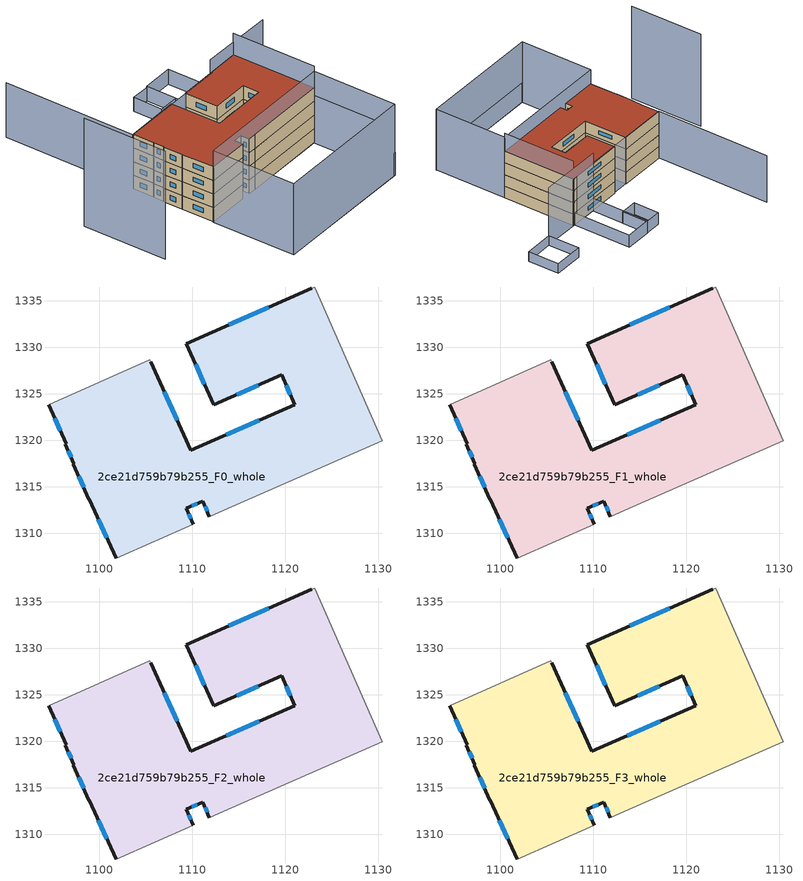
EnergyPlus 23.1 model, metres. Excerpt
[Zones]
2ce21d759b79b255_F0_whole
 floor ground (EU_floor_Construction): 1123.16,1336.46 1130.41,1319.95 1113.39,1312.45 1111.85,1311.76 1111.13,1313.46 1109.38,1312.67 1110.1,1310.99 1101.82,1307.34 1098.94,1313.67 1098.89,1313.65 1097.22,1317.4 1097.29,1317.45 1096.38,1319.57 1096.44,1319.61 1094.6,1323.79 1105.43,1328.64 1105.53,1328.42 1109.87,1318.89 1121.01,1323.81 1119.61,1327.02 1112.29,1323.79 1109.36,1330.37 1122.83,1336.33 z0
 wall outside (EU_wall_Construction): 1110.1,1310.99 1109.38,1312.67 1111.13,1313.46 1111.85,1311.76 / 1094.6,1323.79 1096.44,1319.61 1096.38,1319.57 1097.29,1317.45 1097.22,1317.4 1098.89,1313.65 1098.94,1313.67 1101.82,1307.34 / 1122.83,1336.33 1109.36,1330.37 1112.29,1323.79 1119.61,1327.02 1121.01,1323.81 1109.87,1318.89 1105.53,1328.42 z0:3
 wall adiabatic (EU_wall_Construction): 1111.85,1311.76 1113.39,1312.45 1130.41,1319.95 1123.16,1336.46 1122.83,1336.33 / 1101.82,1307.34 1110.1,1310.99 / 1105.53,1328.42 1105.43,1328.64 1094.6,1323.79 z0:3
 window (EU_Window_Construction): 1111.38,1312.88 1111.61,1312.34 / 1109.98,1312.94 1110.54,1313.19 / 1109.85,1311.56 1109.62,1312.1 / 1099.92,1311.51 1100.84,1309.49 / 1097.79,1316.13 1098.32,1314.93 / 1096.69,1318.85 1096.98,1318.17 / 1095.23,1322.37 1095.82,1321.03 / 1108.39,1322.13 1107.01,1325.18 / 1117.22,1322.13 1113.66,1320.56 / 1120.09,1325.93 1120.53,1324.9 / 1114.78,1324.89 1117.12,1325.92 / 1110.36,1328.13 1111.3,1326.03 / 1118.25,1334.3 1113.94,1332.4 z1.02:1.98
2ce21d759b79b255_F1_whole
 floor to 2ce21d759b79b255_F0_whole (EU_floor_Construction): 1123.16,1336.46 1130.41,1319.95 1113.39,1312.45 1111.85,1311.76 1111.13,1313.46 1109.38,1312.67 1110.1,1310.99 1101.82,1307.34 1098.94,1313.67 1098.88,1313.65 1097.22,1317.4 1097.29,1317.45 1096.38,1319.57 1096.44,1319.61 1094.6,1323.79 1105.43,1328.64 1105.53,1328.42 1109.87,1318.89 1121.01,1323.81 1119.61,1327.02 1112.29,1323.79 1109.36,1330.37 1122.83,1336.33 z3
 wall outside (EU_wall_Construction): 1110.1,1310.99 1109.38,1312.67 1111.13,1313.46 1111.85,1311.76 / 1094.6,1323.79 1096.44,1319.61 1096.38,1319.57 1097.29,1317.45 1097.22,1317.4 1098.89,1313.65 1098.94,1313.67 1101.82,1307.34 / 1122.83,1336.33 1109.36,1330.37 1112.29,1323.79 1119.61,1327.02 1121.01,1323.81 1109.87,1318.89 1105.53,1328.42 z3:6
 wall adiabatic (EU_wall_Construction): 1111.85,1311.76 1113.39,1312.45 1130.41,1319.95 1123.16,1336.46 1122.83,1336.33 / 1101.82,1307.34 1110.1,1310.99 / 1105.53,1328.42 1105.43,1328.64 1094.6,1323.79 z3:6
 window (EU_Window_Construction): 1111.38,1312.88 1111.61,1312.34 / 1109.98,1312.94 1110.54,1313.19 / 1109.85,1311.56 1109.62,1312.1 / 1099.92,1311.51 1100.84,1309.49 / 1097.79,1316.13 1098.32,1314.93 / 1096.69,1318.85 1096.98,1318.17 / 1095.23,1322.37 1095.82,1321.03 / 1108.39,1322.13 1107.01,1325.18 / 1117.22,1322.13 1113.66,1320.56 / 1120.09,1325.93 1120.53,1324.9 / 1114.78,1324.89 1117.12,1325.92 / 1110.36,1328.13 1111.3,1326.03 / 1118.25,1334.3 1113.94,1332.4 z4.02:4.98
2ce21d759b79b255_F2_whole
 floor to 2ce21d759b79b255_F1_whole (EU_floor_Construction): 1123.16,1336.46 1130.41,1319.95 1113.39,1312.45 1111.85,1311.76 1111.13,1313.46 1109.38,1312.67 1110.1,1310.99 1101.82,1307.34 1098.94,1313.67 1098.88,1313.65 1097.22,1317.4 1097.29,1317.45 1096.38,1319.57 1096.44,1319.61 1094.6,1323.79 1105.43,1328.64 1105.53,1328.42 1109.87,1318.89 1121.01,1323.81 1119.61,1327.02 1112.29,1323.79 1109.36,1330.37 1122.83,1336.33 z6
 wall outside (EU_wall_Construction): 1110.1,1310.99 1109.38,1312.67 1111.13,1313.46 1111.85,1311.76 / 1094.6,1323.79 1096.44,1319.61 1096.38,1319.57 1097.29,1317.45 1097.22,1317.4 1098.89,1313.65 1098.94,1313.67 1101.82,1307.34 / 1122.83,1336.33 1109.36,1330.37 1112.29,1323.79 1119.61,1327.02 1121.01,1323.81 1109.87,1318.89 1105.53,1328.42 z6:9
 wall adiabatic (EU_wall_Construction): 1111.85,1311.76 1113.39,1312.45 1130.41,1319.95 1123.16,1336.46 1122.83,1336.33 / 1101.82,1307.34 1110.1,1310.99 / 1105.53,1328.42 1105.43,1328.64 1094.6,1323.79 z6:9
 window (EU_Window_Construction): 1111.38,1312.88 1111.61,1312.34 / 1109.98,1312.94 1110.54,1313.19 / 1109.85,1311.56 1109.62,1312.1 / 1099.92,1311.51 1100.84,1309.49 / 1097.79,1316.13 1098.32,1314.93 / 1096.69,1318.85 1096.98,1318.17 / 1095.23,1322.37 1095.82,1321.03 / 1108.39,1322.13 1107.01,1325.18 / 1117.22,1322.13 1113.66,1320.56 / 1120.09,1325.93 1120.53,1324.9 / 1114.78,1324.89 1117.12,1325.92 / 1110.36,1328.13 1111.3,1326.03 / 1118.25,1334.3 1113.94,1332.4 z7.02:7.98
2ce21d759b79b255_F3_whole
 floor to 2ce21d759b79b255_F2_whole (EU_floor_Construction): 1123.16,1336.46 1130.41,1319.95 1113.39,1312.45 1111.85,1311.76 1111.13,1313.46 1109.38,1312.67 1110.1,1310.99 1101.82,1307.34 1098.94,1313.67 1098.88,1313.65 1097.22,1317.4 1097.29,1317.45 1096.38,1319.57 1096.44,1319.61 1094.6,1323.79 1105.43,1328.64 1105.53,1328.42 1109.87,1318.89 1121.01,1323.81 1119.61,1327.02 1112.29,1323.79 1109.36,1330.37 1122.83,1336.33 z9
 wall outside (EU_wall_Construction): 1110.1,1310.99 1109.38,1312.67 1111.13,1313.46 1111.85,1311.76 / 1094.6,1323.79 1096.44,1319.61 1096.38,1319.57 1097.29,1317.45 1097.22,1317.4 1098.89,1313.65 1098.94,1313.67 1101.82,1307.34 / 1122.83,1336.33 1109.36,1330.37 1112.29,1323.79 1119.61,1327.02 1121.01,1323.81 1109.87,1318.89 1105.53,1328.42 z9:12
 wall adiabatic (EU_wall_Construction): 1111.85,1311.76 1113.39,1312.45 1130.41,1319.95 1123.16,1336.46 1122.83,1336.33 / 1101.82,1307.34 1110.1,1310.99 / 1105.53,1328.42 1105.43,1328.64 1094.6,1323.79 z9:12
 window (EU_Window_Construction): 1111.38,1312.88 1111.61,1312.34 / 1109.98,1312.94 1110.54,1313.19 / 1109.85,1311.56 1109.62,1312.1 / 1099.92,1311.51 1100.84,1309.49 / 1097.79,1316.13 1098.32,1314.93 / 1096.69,1318.85 1096.98,1318.17 / 1095.23,1322.37 1095.82,1321.03 / 1108.39,1322.13 1107.01,1325.18 / 1117.22,1322.13 1113.66,1320.56 / 1120.09,1325.93 1120.53,1324.9 / 1114.78,1324.89 1117.12,1325.92 / 1110.36,1328.13 1111.3,1326.03 / 1118.25,1334.3 1113.94,1332.4 z10.02:10.98
 roof outside (EU_roof_Construction): 1130.41,1319.95 1123.16,1336.46 1122.83,1336.33 1109.36,1330.37 1112.29,1323.79 1119.61,1327.02 1121.01,1323.81 1109.87,1318.89 1105.53,1328.42 1105.43,1328.64 1094.6,1323.79 1096.44,1319.61 1096.38,1319.57 1097.29,1317.45 1097.22,1317.4 1098.89,1313.65 1098.94,1313.67 1101.82,1307.34 1110.1,1310.99 1109.38,1312.67 1111.13,1313.46 1111.85,1311.76 1113.39,1312.45 z12
shading: 1108.98,1290.88 1137.66,1303.5 z0:5; 1080.79,1317.99 1088.05,1301.39 z0:23.8; 1137.59,1303.47 1108.9,1290.83 / 1108.9,1290.83 1101.65,1307.29 / 1101.65,1307.29 1130.35,1319.92 / 1130.35,1319.92 1137.59,1303.47 z0:15.6; 1137.53,1303.41 1130.26,1319.89 z0:10.4; 1130.41,1319.95 1123.13,1336.46 z0:16.7; 1117.09,1349.5 1122.85,1336.29 / 1122.85,1336.29 1116.76,1333.64 / 1116.76,1333.64 1111,1346.85 / 1111,1346.85 1117.09,1349.5 z0:3.2; 1116.96,1333.5 1094.47,1323.73 / 1094.47,1323.73 1083.15,1349.79 z0:12; 1109.79,1339.41 1107.3,1345.21 / 1107.3,1345.21 1111.1,1346.84 / 1111.1,1346.84 1113.59,1341.04 / 1113.59,1341.04 1109.79,1339.41 z0:3; 1138.09,1343.05 1131.33,1340.06 / 1131.33,1340.06 1128.2,1347.15 / 1128.2,1347.15 1134.95,1350.14 / 1134.95,1350.14 1138.09,1343.05 z0:2.4; 1131.35,1340.01 1116.64,1333.74 z0:14.8
[Building]
EU S2 Campaign: North Axis=0; Terrain=City; Solar Distribution=FullExterior
[Site:Location]
Vienna: Latitude=48; Longitude=16.5; Time Zone=1; Elevation=183
[SizingPeriod:WeatherFileDays]
AnnualSizingPeriod: Begin Month=1; Begin Day of Month=1; End Month=12; End Day of Month=31; Day of Week for Start Day=Monday; Use Weather File Daylight Saving Period=No; Use Weather File Rain and Snow Indicators=No
[MATERIAL]
EU_InternalMass_Material: Roughness=MediumRough; Thickness=0.1; Conductivity=1; Density=1800; Specific Heat=900; Thermal Absorptance=0.9; Solar Absorptance=0.7; Visible Absorptance=0.7
[MATERIAL:NOMASS] Roughness=MediumRough; Thermal Absorptance=0.9; Solar Absorptance=0.7; Visible Absorptance=0.7
Name | Thermal Resistance
EU_wall_NoMass | 0.942466
EU_roof_NoMass | 0.551687
EU_floor_NoMass | 0.66527
[WINDOWMATERIAL:SIMPLEGLAZINGSYSTEM]
EU_Window_SimpleGlazing: UFactor=2.03367; Solar Heat Gain Coefficient=0.65; Visible Transmittance=0.65
[CONSTRUCTION]
EU_wall_Construction: EU_wall_NoMass
EU_roof_Construction: EU_roof_NoMass
EU_floor_Construction: EU_floor_NoMass
EU_Window_Construction: EU_Window_SimpleGlazing
EU_InternalMass_Construction: EU_InternalMass_Material
[ZONE] Type=1; Multiplier=1; Ceiling Height=autocalculate; Floor Area=autocalculate; Part of Total Floor Area=Yes
Name | Volume
2ce21d759b79b255_F0_whole | 1461.51
2ce21d759b79b255_F1_whole; 2ce21d759b79b255_F2_whole; 2ce21d759b79b255_F3_whole | 1461.52
[INTERNALMASS] Construction=EU_InternalMass_Construction; Surface Area=487.122
Name | Zone or ZoneList
2ce21d759b79b255_F0_whole_EU_InternalMass | 2ce21d759b79b255_F0_whole
2ce21d759b79b255_F1_whole_EU_InternalMass | 2ce21d759b79b255_F1_whole
2ce21d759b79b255_F2_whole_EU_InternalMass | 2ce21d759b79b255_F2_whole
2ce21d759b79b255_F3_whole_EU_InternalMass | 2ce21d759b79b255_F3_whole
[OTHEREQUIPMENT] Fuel Type=Electricity; Design Level Calculation Method=Watts/Area; Power per Zone Floor Area=1; Fraction Latent=0; Fraction Radiant=0; Fraction Lost=0; Carbon Dioxide Generation Rate=0; EndUse Subcategory=EU_Step8_InternalGains
Name | Zone or ZoneList or Space or SpaceList | Schedule
EU_Step8_InternalGain_2ce21d759b79b255_F0_whole_f000 | 2ce21d759b79b255_F0_whole | EU_Step8_GainSchedule_2ce21d759b79b255_F0_whole_f000
EU_Step8_InternalGain_2ce21d759b79b255_F1_whole_f000 | 2ce21d759b79b255_F1_whole | EU_Step8_GainSchedule_2ce21d759b79b255_F1_whole_f000
EU_Step8_InternalGain_2ce21d759b79b255_F2_whole_f000 | 2ce21d759b79b255_F2_whole | EU_Step8_GainSchedule_2ce21d759b79b255_F2_whole_f000
EU_Step8_InternalGain_2ce21d759b79b255_F3_whole_f000 | 2ce21d759b79b255_F3_whole | EU_Step8_GainSchedule_2ce21d759b79b255_F3_whole_f000
[ZONEVENTILATION:DESIGNFLOWRATE] Schedule=EU_AlwaysOn; Design Flow Rate Calculation Method=AirChanges/Hour; Air Changes per Hour=0.530523; Ventilation Type=Natural; Fan Pressure Rise=0; Fan Total Efficiency=1; Constant Term Coefficient=1; Temperature Term Coefficient=0; Velocity Term Coefficient=0; Velocity Squared Term Coefficient=0; Minimum Indoor Temperature=-100; Maximum Indoor Temperature=100; Delta Temperature=-100; Minimum Outdoor Temperature=-100; Maximum Outdoor Temperature=100; Maximum Wind Speed=40
Name | Zone or ZoneList or Space or SpaceList
EU_ConstantAir_2ce21d759b79b255_F0_whole | 2ce21d759b79b255_F0_whole
EU_ConstantAir_2ce21d759b79b255_F1_whole | 2ce21d759b79b255_F1_whole
EU_ConstantAir_2ce21d759b79b255_F2_whole | 2ce21d759b79b255_F2_whole
EU_ConstantAir_2ce21d759b79b255_F3_whole | 2ce21d759b79b255_F3_whole
[HVACTEMPLATE:THERMOSTAT] Constant Heating Setpoint=20; Constant Cooling Setpoint=50
EU_HeatOnly_2ce21d759b79b255_F0_whole; EU_HeatOnly_2ce21d759b79b255_F1_whole; EU_HeatOnly_2ce21d759b79b255_F2_whole; EU_HeatOnly_2ce21d759b79b255_F3_whole
[HVACTEMPLATE:ZONE:IDEALLOADSAIRSYSTEM] System Availability Schedule=EU_AlwaysOn; Maximum Heating Supply Air Temperature=50; Minimum Cooling Supply Air Temperature=13; Maximum Heating Supply Air Humidity Ratio=0.0156; Minimum Cooling Supply Air Humidity Ratio=0.0077; Heating Limit=NoLimit; Cooling Limit=NoLimit; Heating Availability Schedule=EU_AlwaysOn; Cooling Availability Schedule=EU_CoolingOff; Dehumidification Control Type=ConstantSensibleHeatRatio; Cooling Sensible Heat Ratio=0.7; Dehumidification Setpoint=60; Humidification Control Type=None; Humidification Setpoint=30; Outdoor Air Method=None; Outdoor Air Flow Rate per Person=0.00944; Outdoor Air Flow Rate per Zone Floor Area=0; Outdoor Air Flow Rate per Zone=0; Demand Controlled Ventilation Type=None; Outdoor Air Economizer Type=NoEconomizer; Heat Recovery Type=None; Sensible Heat Recovery Effectiveness=0.7; Latent Heat Recovery Effectiveness=0.65
Name | Template Thermostat
2ce21d759b79b255_F0_whole | EU_HeatOnly_2ce21d759b79b255_F0_whole
2ce21d759b79b255_F1_whole | EU_HeatOnly_2ce21d759b79b255_F1_whole
2ce21d759b79b255_F2_whole | EU_HeatOnly_2ce21d759b79b255_F2_whole
2ce21d759b79b255_F3_whole | EU_HeatOnly_2ce21d759b79b255_F3_whole
[SIZING:ZONE] Zone Cooling Design Supply Air Temperature Input Method=SupplyAirTemperature; Zone Cooling Design Supply Air Temperature=13; Zone Heating Design Supply Air Temperature Input Method=SupplyAirTemperature; Zone Heating Design Supply Air Temperature=50; Zone Cooling Design Supply Air Humidity Ratio=0.008; Zone Heating Design Supply Air Humidity Ratio=0.008; Cooling Design Air Flow Method=DesignDay; Cooling Design Air Flow Rate=0; Cooling Minimum Air Flow per Zone Floor Area=0.000762; Cooling Minimum Air Flow=0; Cooling Minimum Air Flow Fraction=0.2; Heating Design Air Flow Method=DesignDay; Heating Design Air Flow Rate=0; Heating Maximum Air Flow per Zone Floor Area=0.002032; Heating Maximum Air Flow=0.141576; Heating Maximum Air Flow Fraction=0.3; Account for Dedicated Outdoor Air System=No; Dedicated Outdoor Air System Control Strategy=NeutralSupplyAir; Dedicated Outdoor Air Low Setpoint Temperature for Design=autosize; Dedicated Outdoor Air High Setpoint Temperature for Design=autosize; Zone Load Sizing Method=Sensible Load Only No Latent Load; Zone Latent Cooling Design Supply Air Humidity Ratio Input Method=HumidityRatioDifference; Zone Cooling Design Supply Air Humidity Ratio Difference=0.005; Zone Latent Heating Design Supply Air Humidity Ratio Input Method=HumidityRatioDifference; Zone Humidification Design Supply Air Humidity Ratio Difference=0.005
2ce21d759b79b255_F0_whole; 2ce21d759b79b255_F1_whole; 2ce21d759b79b255_F2_whole; 2ce21d759b79b255_F3_whole
[SCHEDULE:CONSTANT]
Name | Hourly Value
EU_AlwaysOn | 1
EU_CoolingOff | 0
[SCHEDULE:FILE] Column Number=1; Rows to Skip at Top=0; Number of Hours of Data=8760; Column Separator=Comma; Interpolate to Timestep=No; Minutes per Item=60; Adjust Schedule for Daylight Savings=Yes
Name | File
EU_Step8_GainSchedule_2ce21d759b79b255_F0_whole_f000 | ../../schedules/2ce21d759b79b255/2ce21d759b79b255_F0_whole_f000_gain.csv
EU_Step8_GainSchedule_2ce21d759b79b255_F1_whole_f000 | ../../schedules/2ce21d759b79b255/2ce21d759b79b255_F1_whole_f000_gain.csv
EU_Step8_GainSchedule_2ce21d759b79b255_F2_whole_f000 | ../../schedules/2ce21d759b79b255/2ce21d759b79b255_F2_whole_f000_gain.csv
EU_Step8_GainSchedule_2ce21d759b79b255_F3_whole_f000 | ../../schedules/2ce21d759b79b255/2ce21d759b79b255_F3_whole_f000_gain.csv
